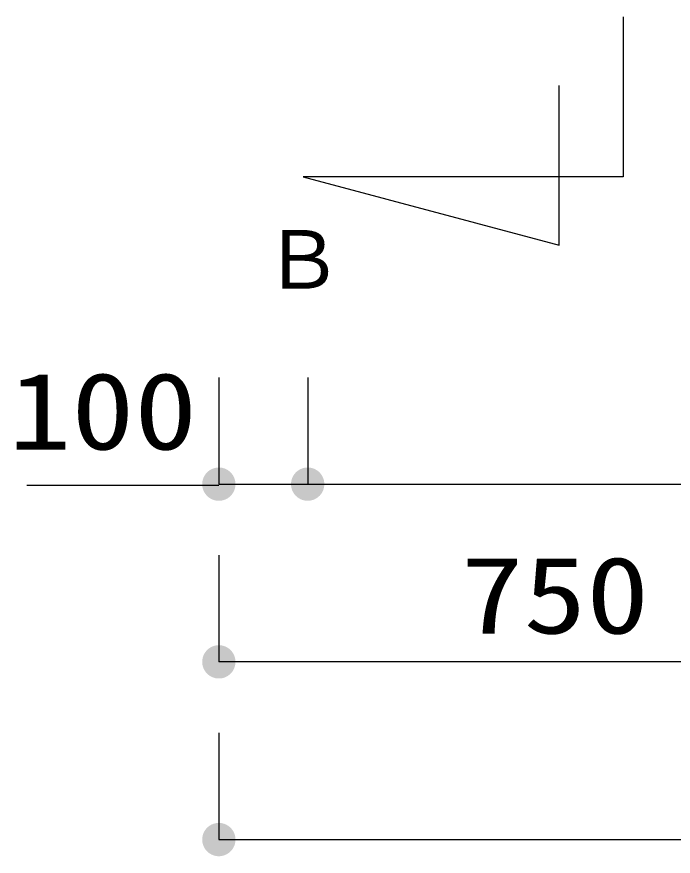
# Model space of a CAD drawing. Units: millimetres, scale not verified. Extents: x -22839 to 8910, y -6308 to 6308.
# Drawn here: x -6471 to -5732, y -386 to 558 of the extents above; entities that cross this region are included whole.
import ezdxf
from ezdxf.enums import TextEntityAlignment as Align

# ---------------------------------------------------------------- set-up
doc = ezdxf.new("R2010")
doc.units = ezdxf.units.MM
doc.header["$LTSCALE"] = 30
doc.layers.add('0-1_空気管', color=3, linetype='Continuous', lineweight=25)
doc.layers.add('0-F_00クル-フ-6寸法', color=132, linetype='Continuous', lineweight=25)
doc.styles.add('ＭＳ ゴシック', font='')
doc.styles.get('ＭＳ ゴシック').set_extended_font_data('MS Gothic')

msp = doc.modelspace()

# ---------------------------------------------------------------- linework, layer by layer
at = {"layer": '0-1_空気管'}
for p, q in [((-5788.93, 558.43), (-5788.93, 378.43)), ((-5860.93, 301.26), (-5860.93, 481.26))]:
    msp.add_line(p, q, dxfattribs=at)
msp.add_lwpolyline([(-5788.93, 378.43), (-6148.93, 378.43), (-5860.93, 301.26)], dxfattribs=at)
at = {"layer": '0-F_00クル-フ-6寸法', "color": 4}
for p, q in [((-6243.97, 152.48), (-6243.97, 32.48)), ((-6143.97, 152.48), (-6143.97, 32.48)), ((-6143.97, 152.48), (-6143.97, 32.48)), ((-6243.97, 30.98), (-6460.15, 30.98)), ((-6243.97, 32.48), (-6143.97, 32.48)), ((-6143.97, 32.48), (-4134.01, 32.48)), ((-6243.97, -47.52), (-6243.97, -167.52)), ((-5493.97, -167.52), (-6243.97, -167.52)), ((-6243.97, -247.52), (-6243.97, -367.52)), ((-6243.97, -367.52), (-4034.01, -367.52))]:
    msp.add_line(p, q, dxfattribs=at)
at = {"layer": '0-F_00クル-フ-6寸法'}
for points in [[(-6243.97, 32.48), (-6255.92, 46.93), (-6254.02, 48.31)], [(-6243.97, 32.48), (-6254.02, 48.31), (-6251.95, 49.45)], [(-6243.97, 32.48), (-6251.95, 49.45), (-6249.77, 50.32)], [(-6243.97, 32.48), (-6249.77, 50.32), (-6247.48, 50.9)], [(-6243.97, 32.48), (-6247.48, 50.9), (-6245.15, 51.2)], [(-6243.97, 32.48), (-6245.15, 51.2), (-6242.79, 51.2)], [(-6243.97, 32.48), (-6242.79, 51.2), (-6240.46, 50.9)], [(-6243.97, 32.48), (-6240.46, 50.9), (-6238.18, 50.32)], [(-6243.97, 32.48), (-6238.18, 50.32), (-6235.99, 49.45)], [(-6243.97, 32.48), (-6235.99, 49.45), (-6233.92, 48.31)], [(-6243.97, 32.48), (-6233.92, 48.31), (-6232.02, 46.93)], [(-6143.97, 32.48), (-6155.92, 46.93), (-6154.02, 48.31)], [(-6143.97, 32.48), (-6155.92, 46.93), (-6154.02, 48.31)], [(-6143.97, 32.48), (-6154.02, 48.31), (-6151.95, 49.45)], [(-6143.97, 32.48), (-6154.02, 48.31), (-6151.95, 49.45)], [(-6143.97, 32.48), (-6151.95, 49.45), (-6149.77, 50.32)], [(-6143.97, 32.48), (-6151.95, 49.45), (-6149.77, 50.32)], [(-6143.97, 32.48), (-6149.77, 50.32), (-6147.48, 50.9)], [(-6143.97, 32.48), (-6149.77, 50.32), (-6147.48, 50.9)], [(-6143.97, 32.48), (-6147.48, 50.9), (-6145.15, 51.2)], [(-6143.97, 32.48), (-6147.48, 50.9), (-6145.15, 51.2)], [(-6143.97, 32.48), (-6145.15, 51.2), (-6142.79, 51.2)], [(-6143.97, 32.48), (-6145.15, 51.2), (-6142.79, 51.2)], [(-6143.97, 32.48), (-6142.79, 51.2), (-6140.46, 50.9)], [(-6143.97, 32.48), (-6142.79, 51.2), (-6140.46, 50.9)], [(-6143.97, 32.48), (-6140.46, 50.9), (-6138.18, 50.32)], [(-6143.97, 32.48), (-6140.46, 50.9), (-6138.18, 50.32)], [(-6143.97, 32.48), (-6138.18, 50.32), (-6135.99, 49.45)], [(-6143.97, 32.48), (-6138.18, 50.32), (-6135.99, 49.45)], [(-6143.97, 32.48), (-6135.99, 49.45), (-6133.92, 48.31)], [(-6143.97, 32.48), (-6135.99, 49.45), (-6133.92, 48.31)], [(-6143.97, 32.48), (-6133.92, 48.31), (-6132.02, 46.93)], [(-6143.97, 32.48), (-6133.92, 48.31), (-6132.02, 46.93)], [(-6243.97, 32.48), (-6262.13, 37.15), (-6261.4, 39.39)], [(-6243.97, 32.48), (-6261.4, 39.39), (-6260.4, 41.52)], [(-6243.97, 32.48), (-6260.4, 41.52), (-6259.14, 43.5)], [(-6243.97, 32.48), (-6259.14, 43.5), (-6257.64, 45.32)], [(-6243.97, 32.48), (-6257.64, 45.32), (-6255.92, 46.93)], [(-6243.97, 32.48), (-6232.02, 46.93), (-6230.3, 45.32)], [(-6243.97, 32.48), (-6230.3, 45.32), (-6228.8, 43.5)], [(-6243.97, 32.48), (-6228.8, 43.5), (-6227.54, 41.52)], [(-6243.97, 32.48), (-6227.54, 41.52), (-6226.54, 39.39)], [(-6243.97, 32.48), (-6226.54, 39.39), (-6225.81, 37.15)], [(-6143.97, 32.48), (-6162.13, 37.15), (-6161.4, 39.39)], [(-6143.97, 32.48), (-6162.13, 37.15), (-6161.4, 39.39)], [(-6143.97, 32.48), (-6161.4, 39.39), (-6160.4, 41.52)], [(-6143.97, 32.48), (-6161.4, 39.39), (-6160.4, 41.52)], [(-6143.97, 32.48), (-6160.4, 41.52), (-6159.14, 43.5)], [(-6143.97, 32.48), (-6160.4, 41.52), (-6159.14, 43.5)], [(-6143.97, 32.48), (-6159.14, 43.5), (-6157.64, 45.32)], [(-6143.97, 32.48), (-6159.14, 43.5), (-6157.64, 45.32)], [(-6143.97, 32.48), (-6157.64, 45.32), (-6155.92, 46.93)], [(-6143.97, 32.48), (-6157.64, 45.32), (-6155.92, 46.93)], [(-6143.97, 32.48), (-6132.02, 46.93), (-6130.3, 45.32)], [(-6143.97, 32.48), (-6132.02, 46.93), (-6130.3, 45.32)], [(-6143.97, 32.48), (-6130.3, 45.32), (-6128.8, 43.5)], [(-6143.97, 32.48), (-6130.3, 45.32), (-6128.8, 43.5)], [(-6143.97, 32.48), (-6128.8, 43.5), (-6127.54, 41.52)], [(-6143.97, 32.48), (-6128.8, 43.5), (-6127.54, 41.52)], [(-6143.97, 32.48), (-6127.54, 41.52), (-6126.54, 39.39)], [(-6143.97, 32.48), (-6127.54, 41.52), (-6126.54, 39.39)], [(-6143.97, 32.48), (-6126.54, 39.39), (-6125.81, 37.15)], [(-6143.97, 32.48), (-6126.54, 39.39), (-6125.81, 37.15)], [(-6243.97, 32.48), (-6262.72, 32.48), (-6262.57, 34.83)], [(-6243.97, 32.48), (-6262.57, 30.13), (-6262.72, 32.48)], [(-6243.97, 32.48), (-6262.57, 34.83), (-6262.13, 37.15)], [(-6243.97, 32.48), (-6262.13, 27.82), (-6262.57, 30.13)], [(-6243.97, 32.48), (-6261.4, 25.58), (-6262.13, 27.82)], [(-6243.97, 32.48), (-6260.4, 23.45), (-6261.4, 25.58)], [(-6243.97, 32.48), (-6259.14, 21.46), (-6260.4, 23.45)], [(-6243.97, 32.48), (-6257.64, 19.65), (-6259.14, 21.46)], [(-6243.97, 32.48), (-6255.92, 18.04), (-6257.64, 19.65)], [(-6243.97, 32.48), (-6254.02, 16.65), (-6255.92, 18.04)], [(-6243.97, 32.48), (-6251.95, 15.52), (-6254.02, 16.65)], [(-6243.97, 32.48), (-6249.77, 14.65), (-6251.95, 15.52)], [(-6243.97, 32.48), (-6247.48, 14.07), (-6249.77, 14.65)], [(-6243.97, 32.48), (-6245.15, 13.77), (-6247.48, 14.07)], [(-6243.97, 32.48), (-6242.79, 13.77), (-6245.15, 13.77)], [(-6243.97, 32.48), (-6225.81, 37.15), (-6225.37, 34.83)], [(-6243.97, 32.48), (-6225.37, 34.83), (-6225.22, 32.48)], [(-6243.97, 32.48), (-6240.46, 14.07), (-6242.79, 13.77)], [(-6243.97, 32.48), (-6238.18, 14.65), (-6240.46, 14.07)], [(-6243.97, 32.48), (-6235.99, 15.52), (-6238.18, 14.65)], [(-6243.97, 32.48), (-6233.92, 16.65), (-6235.99, 15.52)], [(-6243.97, 32.48), (-6232.02, 18.04), (-6233.92, 16.65)], [(-6243.97, 32.48), (-6230.3, 19.65), (-6232.02, 18.04)], [(-6243.97, 32.48), (-6228.8, 21.46), (-6230.3, 19.65)], [(-6243.97, 32.48), (-6227.54, 23.45), (-6228.8, 21.46)], [(-6243.97, 32.48), (-6226.54, 25.58), (-6227.54, 23.45)], [(-6243.97, 32.48), (-6225.81, 27.82), (-6226.54, 25.58)], [(-6243.97, 32.48), (-6225.37, 30.13), (-6225.81, 27.82)], [(-6243.97, 32.48), (-6225.22, 32.48), (-6225.37, 30.13)], [(-6143.97, 32.48), (-6162.72, 32.48), (-6162.57, 34.83)], [(-6143.97, 32.48), (-6162.72, 32.48), (-6162.57, 34.83)], [(-6143.97, 32.48), (-6162.57, 30.13), (-6162.72, 32.48)], [(-6143.97, 32.48), (-6162.57, 30.13), (-6162.72, 32.48)], [(-6143.97, 32.48), (-6162.57, 34.83), (-6162.13, 37.15)], [(-6143.97, 32.48), (-6162.57, 34.83), (-6162.13, 37.15)], [(-6143.97, 32.48), (-6162.13, 27.82), (-6162.57, 30.13)], [(-6143.97, 32.48), (-6162.13, 27.82), (-6162.57, 30.13)], [(-6143.97, 32.48), (-6161.4, 25.58), (-6162.13, 27.82)], [(-6143.97, 32.48), (-6161.4, 25.58), (-6162.13, 27.82)], [(-6143.97, 32.48), (-6160.4, 23.45), (-6161.4, 25.58)], [(-6143.97, 32.48), (-6160.4, 23.45), (-6161.4, 25.58)], [(-6143.97, 32.48), (-6159.14, 21.46), (-6160.4, 23.45)], [(-6143.97, 32.48), (-6159.14, 21.46), (-6160.4, 23.45)], [(-6143.97, 32.48), (-6157.64, 19.65), (-6159.14, 21.46)], [(-6143.97, 32.48), (-6157.64, 19.65), (-6159.14, 21.46)], [(-6143.97, 32.48), (-6155.92, 18.04), (-6157.64, 19.65)], [(-6143.97, 32.48), (-6155.92, 18.04), (-6157.64, 19.65)], [(-6143.97, 32.48), (-6154.02, 16.65), (-6155.92, 18.04)], [(-6143.97, 32.48), (-6154.02, 16.65), (-6155.92, 18.04)], [(-6143.97, 32.48), (-6151.95, 15.52), (-6154.02, 16.65)], [(-6143.97, 32.48), (-6151.95, 15.52), (-6154.02, 16.65)], [(-6143.97, 32.48), (-6149.77, 14.65), (-6151.95, 15.52)], [(-6143.97, 32.48), (-6149.77, 14.65), (-6151.95, 15.52)], [(-6143.97, 32.48), (-6147.48, 14.07), (-6149.77, 14.65)], [(-6143.97, 32.48), (-6147.48, 14.07), (-6149.77, 14.65)], [(-6143.97, 32.48), (-6145.15, 13.77), (-6147.48, 14.07)], [(-6143.97, 32.48), (-6145.15, 13.77), (-6147.48, 14.07)], [(-6143.97, 32.48), (-6142.79, 13.77), (-6145.15, 13.77)], [(-6143.97, 32.48), (-6142.79, 13.77), (-6145.15, 13.77)], [(-6143.97, 32.48), (-6125.81, 37.15), (-6125.37, 34.83)], [(-6143.97, 32.48), (-6125.81, 37.15), (-6125.37, 34.83)], [(-6143.97, 32.48), (-6125.37, 34.83), (-6125.22, 32.48)], [(-6143.97, 32.48), (-6125.37, 34.83), (-6125.22, 32.48)], [(-6143.97, 32.48), (-6140.46, 14.07), (-6142.79, 13.77)], [(-6143.97, 32.48), (-6138.18, 14.65), (-6140.46, 14.07)], [(-6143.97, 32.48), (-6135.99, 15.52), (-6138.18, 14.65)], [(-6143.97, 32.48), (-6133.92, 16.65), (-6135.99, 15.52)], [(-6143.97, 32.48), (-6132.02, 18.04), (-6133.92, 16.65)], [(-6143.97, 32.48), (-6130.3, 19.65), (-6132.02, 18.04)], [(-6143.97, 32.48), (-6128.8, 21.46), (-6130.3, 19.65)], [(-6143.97, 32.48), (-6127.54, 23.45), (-6128.8, 21.46)], [(-6143.97, 32.48), (-6126.54, 25.58), (-6127.54, 23.45)], [(-6143.97, 32.48), (-6125.81, 27.82), (-6126.54, 25.58)], [(-6143.97, 32.48), (-6125.37, 30.13), (-6125.81, 27.82)], [(-6143.97, 32.48), (-6125.22, 32.48), (-6125.37, 30.13)], [(-6143.97, 32.48), (-6140.46, 14.07), (-6142.79, 13.77)], [(-6143.97, 32.48), (-6138.18, 14.65), (-6140.46, 14.07)], [(-6143.97, 32.48), (-6135.99, 15.52), (-6138.18, 14.65)], [(-6143.97, 32.48), (-6133.92, 16.65), (-6135.99, 15.52)], [(-6143.97, 32.48), (-6132.02, 18.04), (-6133.92, 16.65)], [(-6143.97, 32.48), (-6130.3, 19.65), (-6132.02, 18.04)], [(-6143.97, 32.48), (-6128.8, 21.46), (-6130.3, 19.65)], [(-6143.97, 32.48), (-6127.54, 23.45), (-6128.8, 21.46)], [(-6143.97, 32.48), (-6126.54, 25.58), (-6127.54, 23.45)], [(-6143.97, 32.48), (-6125.81, 27.82), (-6126.54, 25.58)], [(-6143.97, 32.48), (-6125.37, 30.13), (-6125.81, 27.82)], [(-6143.97, 32.48), (-6125.22, 32.48), (-6125.37, 30.13)], [(-6243.97, -167.52), (-6254.02, -151.69), (-6251.95, -150.55)], [(-6243.97, -167.52), (-6251.95, -150.55), (-6249.77, -149.68)], [(-6243.97, -167.52), (-6249.77, -149.68), (-6247.48, -149.1)], [(-6243.97, -167.52), (-6247.48, -149.1), (-6245.15, -148.8)], [(-6243.97, -167.52), (-6245.15, -148.8), (-6242.79, -148.8)], [(-6243.97, -167.52), (-6242.79, -148.8), (-6240.46, -149.1)], [(-6243.97, -167.52), (-6240.46, -149.1), (-6238.18, -149.68)], [(-6243.97, -167.52), (-6238.18, -149.68), (-6235.99, -150.55)], [(-6243.97, -167.52), (-6235.99, -150.55), (-6233.92, -151.69)], [(-6243.97, -167.52), (-6261.4, -160.61), (-6260.4, -158.48)], [(-6243.97, -167.52), (-6260.4, -158.48), (-6259.14, -156.5)], [(-6243.97, -167.52), (-6259.14, -156.5), (-6257.64, -154.68)], [(-6243.97, -167.52), (-6257.64, -154.68), (-6255.92, -153.07)], [(-6243.97, -167.52), (-6255.92, -153.07), (-6254.02, -151.69)], [(-6243.97, -167.52), (-6233.92, -151.69), (-6232.02, -153.07)], [(-6243.97, -167.52), (-6232.02, -153.07), (-6230.3, -154.68)], [(-6243.97, -167.52), (-6230.3, -154.68), (-6228.8, -156.5)], [(-6243.97, -167.52), (-6228.8, -156.5), (-6227.54, -158.48)], [(-6243.97, -167.52), (-6227.54, -158.48), (-6226.54, -160.61)], [(-6243.97, -167.52), (-6262.72, -167.52), (-6262.57, -165.17)], [(-6243.97, -167.52), (-6262.57, -169.87), (-6262.72, -167.52)], [(-6243.97, -167.52), (-6262.57, -165.17), (-6262.13, -162.85)], [(-6243.97, -167.52), (-6262.13, -172.18), (-6262.57, -169.87)], [(-6243.97, -167.52), (-6262.13, -162.85), (-6261.4, -160.61)], [(-6243.97, -167.52), (-6261.4, -174.42), (-6262.13, -172.18)], [(-6243.97, -167.52), (-6260.4, -176.55), (-6261.4, -174.42)], [(-6243.97, -167.52), (-6259.14, -178.54), (-6260.4, -176.55)], [(-6243.97, -167.52), (-6257.64, -180.35), (-6259.14, -178.54)], [(-6243.97, -167.52), (-6255.92, -181.96), (-6257.64, -180.35)], [(-6243.97, -167.52), (-6254.02, -183.35), (-6255.92, -181.96)], [(-6243.97, -167.52), (-6251.95, -184.48), (-6254.02, -183.35)], [(-6243.97, -167.52), (-6249.77, -185.35), (-6251.95, -184.48)], [(-6243.97, -167.52), (-6247.48, -185.93), (-6249.77, -185.35)], [(-6243.97, -167.52), (-6245.15, -186.23), (-6247.48, -185.93)], [(-6243.97, -167.52), (-6242.79, -186.23), (-6245.15, -186.23)], [(-6243.97, -167.52), (-6226.54, -160.61), (-6225.81, -162.85)], [(-6243.97, -167.52), (-6225.81, -162.85), (-6225.37, -165.17)], [(-6243.97, -167.52), (-6225.37, -165.17), (-6225.22, -167.52)], [(-6243.97, -167.52), (-6240.46, -185.93), (-6242.79, -186.23)], [(-6243.97, -167.52), (-6238.18, -185.35), (-6240.46, -185.93)], [(-6243.97, -167.52), (-6235.99, -184.48), (-6238.18, -185.35)], [(-6243.97, -167.52), (-6233.92, -183.35), (-6235.99, -184.48)], [(-6243.97, -167.52), (-6232.02, -181.96), (-6233.92, -183.35)], [(-6243.97, -167.52), (-6230.3, -180.35), (-6232.02, -181.96)], [(-6243.97, -167.52), (-6228.8, -178.54), (-6230.3, -180.35)], [(-6243.97, -167.52), (-6227.54, -176.55), (-6228.8, -178.54)], [(-6243.97, -167.52), (-6226.54, -174.42), (-6227.54, -176.55)], [(-6243.97, -167.52), (-6225.81, -172.18), (-6226.54, -174.42)], [(-6243.97, -167.52), (-6225.37, -169.87), (-6225.81, -172.18)], [(-6243.97, -167.52), (-6225.22, -167.52), (-6225.37, -169.87)], [(-6243.97, -367.52), (-6249.77, -349.68), (-6247.48, -349.1)], [(-6243.97, -367.52), (-6247.48, -349.1), (-6245.15, -348.8)], [(-6243.97, -367.52), (-6245.15, -348.8), (-6242.79, -348.8)], [(-6243.97, -367.52), (-6242.79, -348.8), (-6240.46, -349.1)], [(-6243.97, -367.52), (-6240.46, -349.1), (-6238.18, -349.68)], [(-6243.97, -367.52), (-6261.4, -360.61), (-6260.4, -358.48)], [(-6243.97, -367.52), (-6260.4, -358.48), (-6259.14, -356.5)], [(-6243.97, -367.52), (-6259.14, -356.5), (-6257.64, -354.68)], [(-6243.97, -367.52), (-6257.64, -354.68), (-6255.92, -353.07)], [(-6243.97, -367.52), (-6255.92, -353.07), (-6254.02, -351.69)], [(-6243.97, -367.52), (-6254.02, -351.69), (-6251.95, -350.55)], [(-6243.97, -367.52), (-6251.95, -350.55), (-6249.77, -349.68)], [(-6243.97, -367.52), (-6238.18, -349.68), (-6235.99, -350.55)], [(-6243.97, -367.52), (-6235.99, -350.55), (-6233.92, -351.69)], [(-6243.97, -367.52), (-6233.92, -351.69), (-6232.02, -353.07)], [(-6243.97, -367.52), (-6232.02, -353.07), (-6230.3, -354.68)], [(-6243.97, -367.52), (-6230.3, -354.68), (-6228.8, -356.5)], [(-6243.97, -367.52), (-6228.8, -356.5), (-6227.54, -358.48)], [(-6243.97, -367.52), (-6227.54, -358.48), (-6226.54, -360.61)], [(-6243.97, -367.52), (-6262.72, -367.52), (-6262.57, -365.17)], [(-6243.97, -367.52), (-6262.57, -369.87), (-6262.72, -367.52)], [(-6243.97, -367.52), (-6262.57, -365.17), (-6262.13, -362.85)], [(-6243.97, -367.52), (-6262.13, -372.18), (-6262.57, -369.87)], [(-6243.97, -367.52), (-6262.13, -362.85), (-6261.4, -360.61)], [(-6243.97, -367.52), (-6261.4, -374.42), (-6262.13, -372.18)], [(-6243.97, -367.52), (-6260.4, -376.55), (-6261.4, -374.42)], [(-6243.97, -367.52), (-6259.14, -378.54), (-6260.4, -376.55)], [(-6243.97, -367.52), (-6257.64, -380.35), (-6259.14, -378.54)], [(-6243.97, -367.52), (-6255.92, -381.96), (-6257.64, -380.35)], [(-6243.97, -367.52), (-6254.02, -383.35), (-6255.92, -381.96)], [(-6243.97, -367.52), (-6251.95, -384.48), (-6254.02, -383.35)], [(-6243.97, -367.52), (-6249.77, -385.35), (-6251.95, -384.48)], [(-6243.97, -367.52), (-6247.48, -385.93), (-6249.77, -385.35)], [(-6243.97, -367.52), (-6245.15, -386.23), (-6247.48, -385.93)], [(-6243.97, -367.52), (-6242.79, -386.23), (-6245.15, -386.23)], [(-6243.97, -367.52), (-6226.54, -360.61), (-6225.81, -362.85)], [(-6243.97, -367.52), (-6225.81, -362.85), (-6225.37, -365.17)], [(-6243.97, -367.52), (-6225.37, -365.17), (-6225.22, -367.52)], [(-6243.97, -367.52), (-6240.46, -385.93), (-6242.79, -386.23)], [(-6243.97, -367.52), (-6238.18, -385.35), (-6240.46, -385.93)], [(-6243.97, -367.52), (-6235.99, -384.48), (-6238.18, -385.35)], [(-6243.97, -367.52), (-6233.92, -383.35), (-6235.99, -384.48)], [(-6243.97, -367.52), (-6232.02, -381.96), (-6233.92, -383.35)], [(-6243.97, -367.52), (-6230.3, -380.35), (-6232.02, -381.96)], [(-6243.97, -367.52), (-6228.8, -378.54), (-6230.3, -380.35)], [(-6243.97, -367.52), (-6227.54, -376.55), (-6228.8, -378.54)], [(-6243.97, -367.52), (-6226.54, -374.42), (-6227.54, -376.55)], [(-6243.97, -367.52), (-6225.81, -372.18), (-6226.54, -374.42)], [(-6243.97, -367.52), (-6225.37, -369.87), (-6225.81, -372.18)], [(-6243.97, -367.52), (-6225.22, -367.52), (-6225.37, -369.87)]]:
    msp.add_solid(points, dxfattribs=at)

# ---------------------------------------------------------------- texts
at = {"layer": '0-1_空気管', "color": 4, "style": 'ＭＳ ゴシック'}
msp.add_text('Ｂ', height=65.98, dxfattribs=at).set_placement((-6194.2, 232.58), align=Align.BOTTOM_LEFT)
at = {"layer": '0-F_00クル-フ-6寸法', "color": 3, "style": 'ＭＳ ゴシック', "width": 1.2}
for s, p in [('100', (-6480.63, 45.47)), ('750', (-5971.83, -161.67))]:
    msp.add_text(s, height=86.66, dxfattribs=at).set_placement(p, align=Align.BOTTOM_LEFT)

doc.saveas('drawing.dxf')
